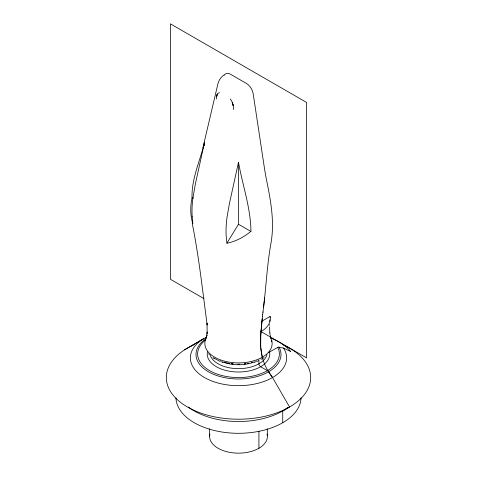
<?xml version="1.0" encoding="UTF-8"?>
<svg xmlns="http://www.w3.org/2000/svg" width="477" height="477" viewBox="0 0 477 477"><rect width="100%" height="100%" fill="white"/><g stroke="black" fill="none" stroke-linecap="round" stroke-linejoin="round"><path stroke-width="0.72" d="M269.565 326.888L269.821 332.958M269.594 325.314L269.618 324.521M260.794 334.973L260.692 346.523M260.812 334.693L262.201 318.743M269.767 321.331L269.863 319.811M270.042 317.366L270.113 316.442L261.915 321.176M262.934 312.352C265.939 289.783 266.822 266.971 270.727 244.522C275.02 222.407 270.626 200.06 266.208 178.362A397.729 229.628 60 0 1 264.699 169.907L253.168 93.701A9.623 5.557 60 0 0 246.484 83.475L230.516 74.257A9.623 5.557 60 0 0 224.351 75.217M264.681 297.404L263.566 307.081M262.439 316.615C261.032 331.378 258.576 346.803 263.477 361.196A31.023 17.911 60 0 0 267.031 369.198L272.534 377.528L289.551 407.006L282.742 410.935L282.742 422.723M262.428 316.728L262.702 314.313M262.684 314.48L262.988 311.904M192.941 197.907L195.415 183.764L204.466 142.611L204.466 145.563M238.5 162.258L229.449 203.411L226.974 217.554A96.455 55.69 -60 0 0 226.181 236.151L226.885 243.169L238.5 224.268L238.5 162.258C242.549 185.326 250.711 207.853 250.95 231.458L238.5 224.268M202.928 147.703L217.858 84.059C218.627 80.309 221.018 77.047 224.089 74.823M204.466 142.611C200.131 160.821 191.563 178.356 192.016 197.43L193.263 198.152M205.265 340.495L206.988 335.092L206.529 336.893L207.262 331.932L207.113 333.709L207.054 323.275L207.203 325.052C202.576 291.143 199.028 256.996 192.231 223.415M271.675 341.83L271.717 340.423A33.64 19.42 0 0 1 235.572 362.836A33.64 19.42 0 0 1 206.702 337.15M216.528 95.978L217.315 94.094M263.089 358.251L264.067 357.607M190.448 346.421L203.53 338.789L184.617 349.79M268.789 352.431L277.769 347.393A2.934 1.693 -60 0 1 279.069 347.143A46.913 27.082 -60 0 0 283.499 348.007L290.833 351.638A57.753 33.342 0 0 0 270.447 337.96M257.27 361.238L258.456 360.737M254.569 362.216L255.94 361.745M221.328 361.84L222.711 362.299M219.986 361.339L212.909 357.589M203.929 298.626L170.432 279.283L170.432 23.85L306.568 102.448L306.568 357.881L260.186 331.104M213.923 358.257L214.233 358.466M208.598 353.755L209.343 354.584M277.769 347.393L278.705 349.677A40.873 23.6 0 0 1 229.598 376.985A40.873 23.6 0 0 1 205.283 340.208M232.454 102.829L233.247 105.626M269.618 352.098L269.785 353.839A31.279 18.06 0 0 1 236.687 371.982A31.279 18.06 0 0 1 207.453 351.74M192.851 223.522L192.189 216.475M260.782 347.84L262.284 357.219A2.409 1.389 60 0 1 260.853 358.984M267.317 428.745L267.317 435.418M258.922 359.849L258.922 363.778A2.409 1.389 60 0 0 260.621 366.724L267.406 370.641A2.409 1.389 60 0 1 268.551 371.804A38.858 22.437 60 0 0 272.54 377.528M258.922 431.214L258.922 448.267M233.396 109.489L233.396 107.355A9.623 5.557 60 0 0 230.313 99.001M216.379 98.954L216.379 97.535A9.623 5.557 60 0 1 219.462 92.735M209.63 428.71L209.63 436.121M250.878 231.351A53.269 43.449 -55.3 0 1 226.885 243.276M192.756 223.57A53.269 43.449 -55.3 0 1 192.148 197.442M192.148 216.498A96.455 55.69 -60 0 1 192.899 197.925M267.013 354.638A28.876 16.671 0 0 1 238.679 368.661A28.876 16.671 0 0 1 210.047 354.84M256.823 360.946A28.876 16.671 0 0 1 256.268 361.202M254.545 361.918A28.876 16.671 0 0 1 222.455 361.918M283.493 348.019A48.129 27.785 0 0 1 260.913 382.471A48.129 27.785 0 0 1 198.939 373.706A48.129 27.785 0 0 1 206.499 337.126M279.063 347.149A42.489 24.53 0 0 1 230.379 378.541A42.489 24.53 0 0 1 205.659 338.897M267.084 434.106A28.876 16.671 0 0 1 238.5 453.15A28.876 16.671 0 0 1 209.916 434.106M301.059 397.824A62.57 36.121 0 0 1 238.5 433.301A62.57 36.121 0 0 1 175.941 397.824M288.048 407.447A62.57 36.121 0 0 1 188.409 407.036M282.45 344.466A72.194 41.684 0 0 1 291.727 405.688A72.194 41.684 0 0 1 185.273 405.688A72.194 41.684 0 0 1 194.55 344.466M270.113 316.442A31.828 18.376 0 0 1 261.008 331.581M252.476 362.299A31.363 18.108 0 0 1 251.79 362.49M245.858 363.695A31.363 18.108 0 0 1 244.29 363.885M239.472 364.189A31.363 18.108 0 0 1 237.856 364.195M233.026 363.921A31.363 18.108 0 0 1 231.458 363.736M229.163 363.379A31.363 18.108 0 0 1 224.118 362.186M220.851 361.059A31.363 18.108 0 0 1 220.255 360.821M271.687 340.453A38.148 22.025 -60 0 1 269.851 332.94M252.566 362.228A31.285 18.06 0 0 1 251.874 362.419M248.314 363.241A31.285 18.06 0 0 1 247.581 363.379M245.357 363.712A31.285 18.06 0 0 1 244.606 363.808M233.152 363.885A31.285 18.06 0 0 1 231.643 363.712M229.419 363.379A31.285 18.06 0 0 1 228.686 363.241M225.126 362.419A31.285 18.06 0 0 1 224.434 362.228M232.204 102.919A8.324 7.048 39.5 0 1 233.05 105.62M216.785 96.634A8.348 2.492 -88.5 0 1 217.423 94.679"/></g></svg>
